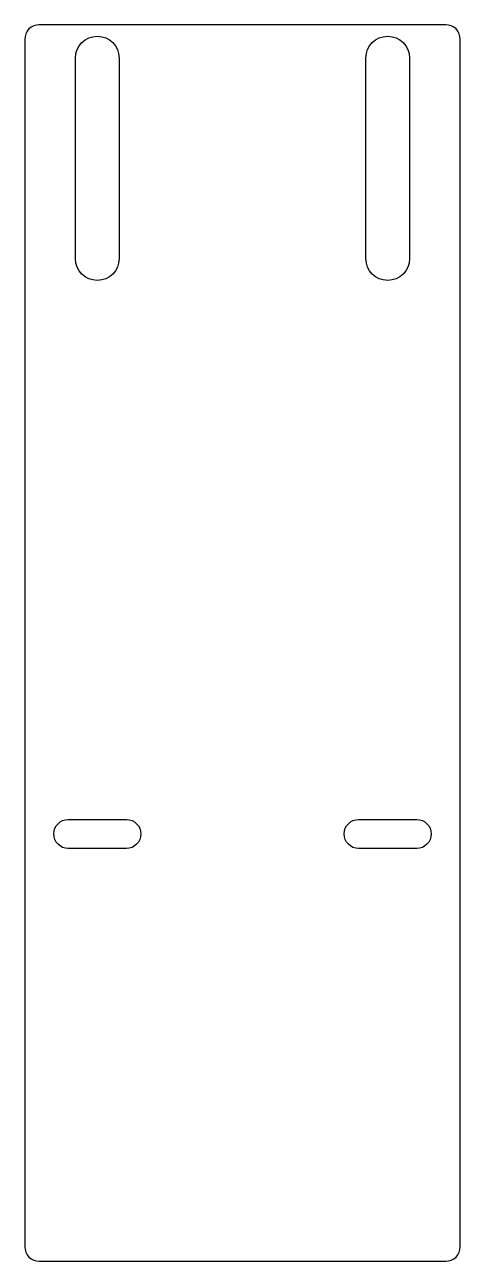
# Model space of a CAD drawing. Header units: millimetres. Extents: x -1 to 29, y -85.2 to 0.
import ezdxf

# ---------------------------------------------------------------- set-up
doc = ezdxf.new("R2010")
doc.units = ezdxf.units.MM

msp = doc.modelspace()

# ---------------------------------------------------------------- linework, layer by layer
for points in [[(28, -85.219, 0.414214), (29, -84.219), (29, -1, 0.414214), (28, 0), (0, 0, 0.414214), (-1, -1), (-1, -84.219, 0.414214), (0, -85.219)], [(5.5, -16.119, -1), (2.5, -16.119), (2.5, -2.294, -1), (5.5, -2.294)], [(22.5, -2.294, -1), (25.5, -2.294), (25.5, -16.119, -1), (22.5, -16.119)], [(6, -54.77, -1), (6, -56.77), (2, -56.77, -1), (2, -54.77)], [(26, -54.77, -1), (26, -56.77), (22, -56.77, -1), (22, -54.77)]]:
    msp.add_lwpolyline(points, format="xyb", close=True)

doc.saveas('drawing.dxf')
